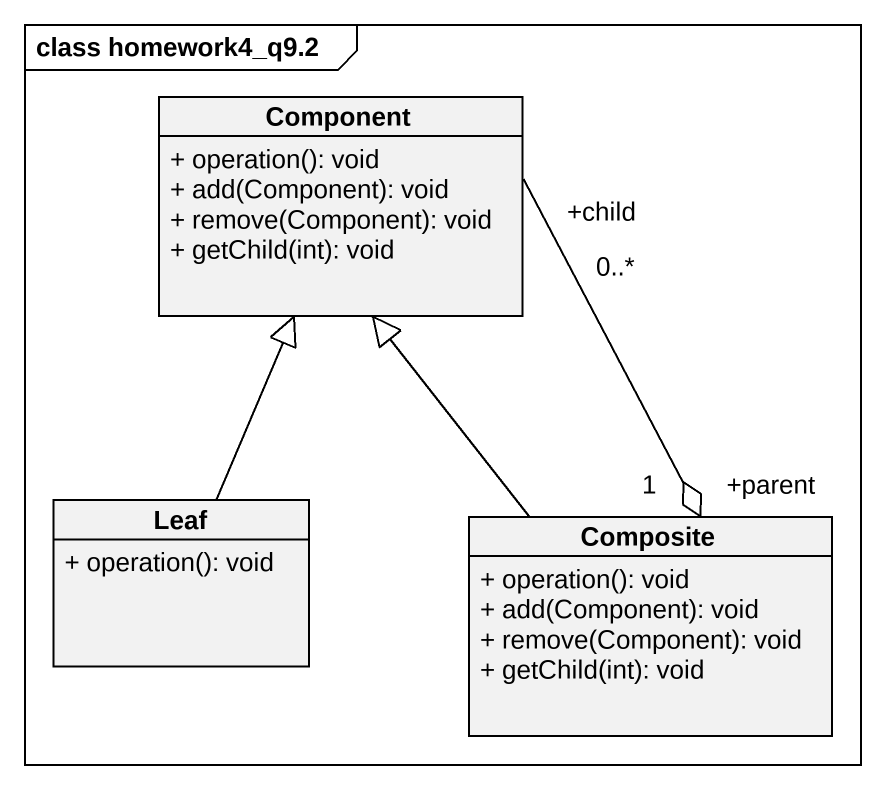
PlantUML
@startuml
mainframe class homework4_q9.2
hide circle
hide empty members
skinparam classAttributeIconSize 0
class "Component" as Component_ {
  + operation(): void
  + add(Component): void
  + remove(Component): void
  + getChild(int): void
}
class Leaf {
  + operation(): void
}
class Composite {
  + operation(): void
  + add(Component): void
  + remove(Component): void
  + getChild(int): void
}
Component_ "+child\n0..*" --o "+parent\n1" Composite
Leaf -up-|> Component_
Composite -up-|> Component_
@enduml
